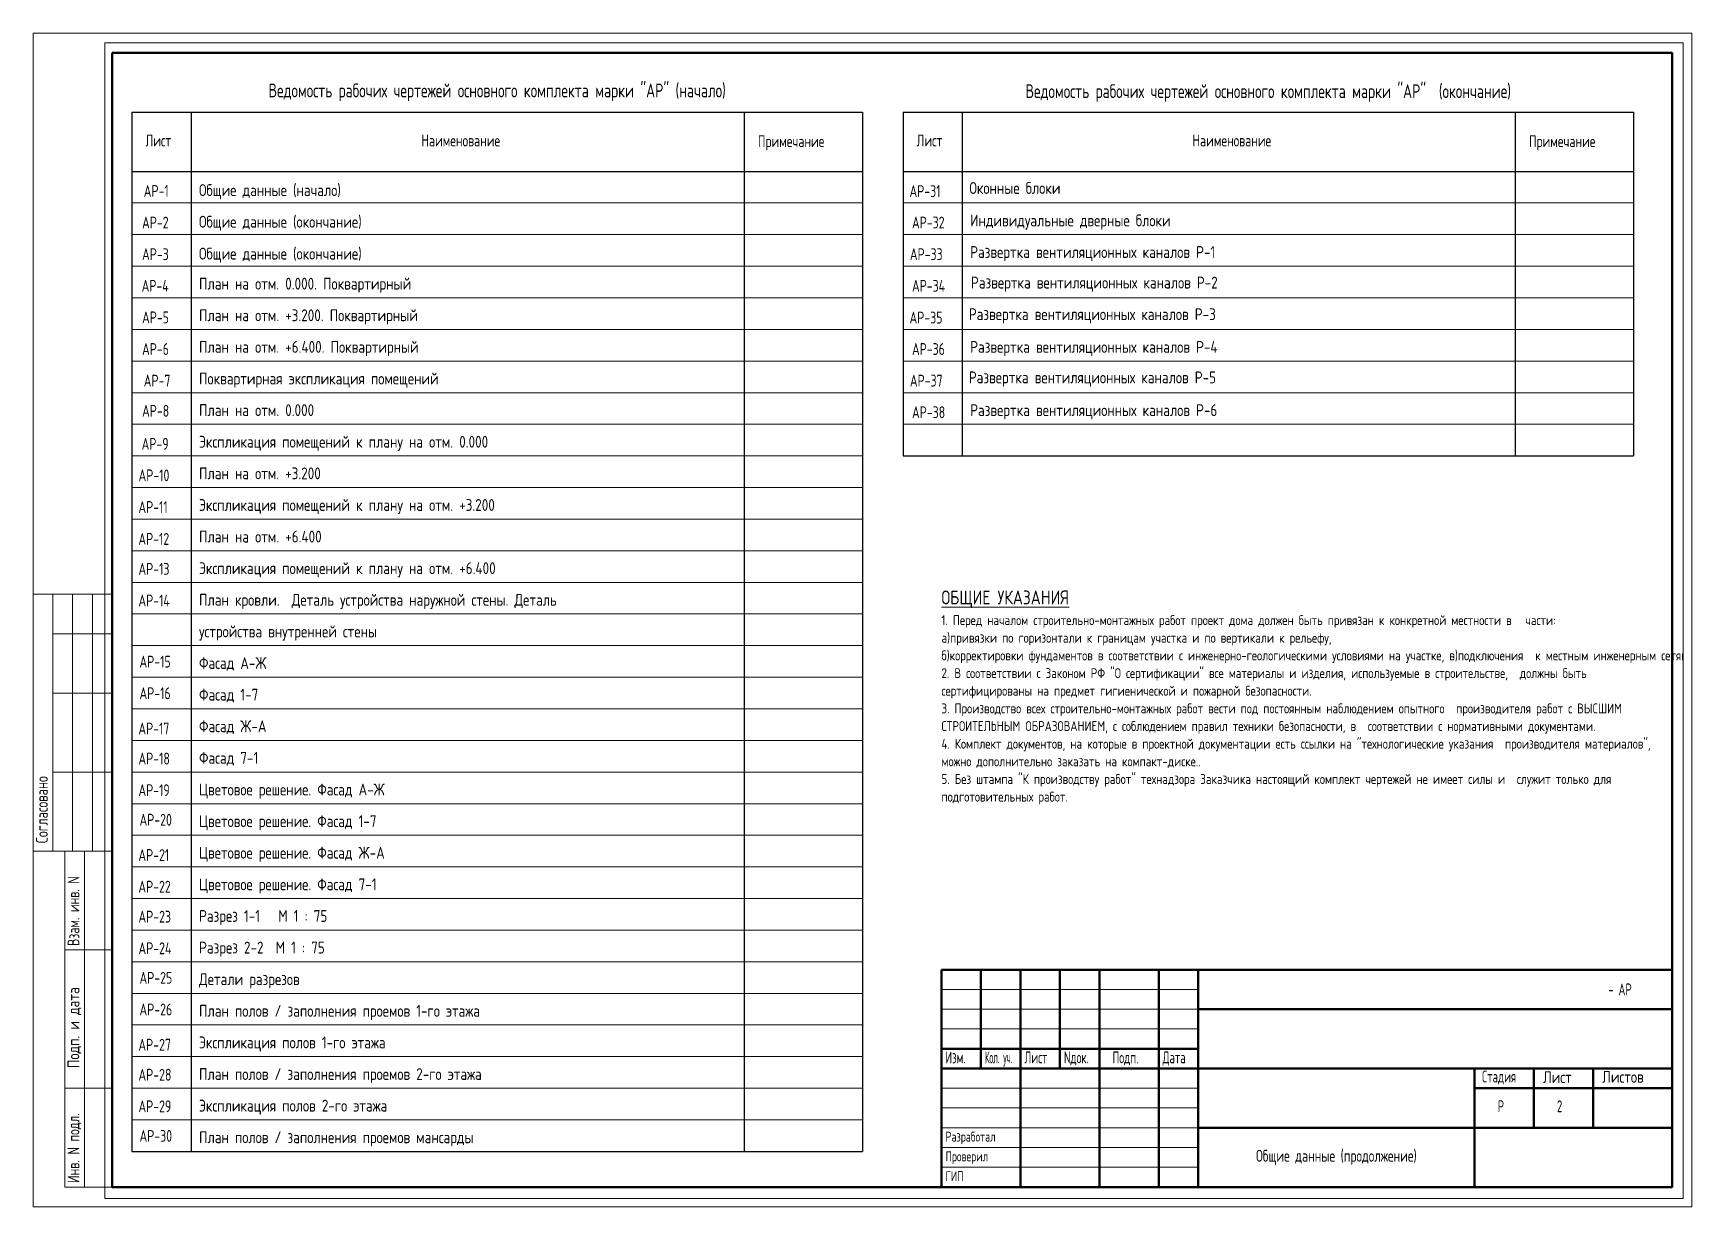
# Paper-space layout 'A2' of a CAD drawing. Header units: millimetres. Extents: x -3 to 417, y -3 to 294.
# The model-space entities are those that its viewports show. They can reach past a viewport. Long polylines and large blocks are cut down to what shows.
import ezdxf
from ezdxf.enums import TextEntityAlignment as Align

# ---------------------------------------------------------------- set-up
doc = ezdxf.new("R2010")
doc.units = ezdxf.units.MM
doc.header["$LTSCALE"] = 100
for name, color, linetype, lineweight in [('0.3', 7, 'Continuous', 30), ('0.5', 7, 'Continuous', 50), ('Примітки 0.09', 200, 'Continuous', 9), ('Тонкі 0.18', 142, 'Continuous', 18), ('Штрихування 0.09', 253, 'Continuous', 9)]:
    doc.layers.add(name, color=color, linetype=linetype, lineweight=lineweight)
doc.layers.add('ViewPorts', color=240, linetype='Continuous', plot=False)
doc.styles.add('GOST 2.304', font='CS_Gost2304.shx')
doc.styles.add('SPDS', font='SPDS.shx', dxfattribs={"width": 0.9})

# ---------------------------------------------------------------- blocks, each defined once
blk = doc.blocks.new('A$C1BD929A5')
at = {"layer": 'Тонкі 0.18', "color": 0, "extrusion": (1, 0, 0)}
for points, elevation in [([(8500, 0), (15000, 0)], -2000), ([(14000, 0), (15000, 0)], -1500), ([(14000, 0), (15000, 0)], -1000), ([(14000, 0), (15000, 0)], -500), ([(12500, 0), (14000, 0)], -1500), ([(12500, 0), (14000, 0)], -1000), ([(12500, 0), (14000, 0)], -500), ([(10500, 0), (12500, 0)], -1500), ([(10500, 0), (12500, 0)], -1000), ([(10500, 0), (12500, 0)], -500), ([(8500, 0), (10500, 0)], -1500), ([(8500, 0), (10500, 0)], -1000), ([(8500, 0), (10500, 0)], -500), ([(0, 0), (8500, 0)], -1200), ([(0, 0), (8500, 0)], -700)]:
    blk.add_lwpolyline(points, dxfattribs=dict(at, elevation=elevation))
at = {"layer": 'Тонкі 0.18', "color": 0, "extrusion": (0, 1, 0)}
for points, elevation in [([(2000, 0), (0, 0)], 15000), ([(1500, 0), (1000, 0)], 14000), ([(1000, 0), (500, 0)], 14000), ([(500, 0), (0, 0)], 14000), ([(1500, 0), (1000, 0)], 12500), ([(1000, 0), (500, 0)], 12500), ([(500, 0), (0, 0)], 12500), ([(1500, 0), (1000, 0)], 10500), ([(1000, 0), (500, 0)], 10500), ([(500, 0), (0, 0)], 10500), ([(2000, 0), (0, 0)], 8500), ([(1200, 0), (0, 0)], 8500), ([(1200, 0), (0, 0)], 6000), ([(1200, 0), (0, 0)], 2500)]:
    blk.add_lwpolyline(points, dxfattribs=dict(at, elevation=elevation))
at = {"layer": 'Тонкі 0.18', "color": 0, "extrusion": (1, 0, 0)}
blk.add_lwpolyline([(0, 0), (8500, 0)], dxfattribs=at)
at = {"layer": 'Тонкі 0.18', "color": 0, "extrusion": (0, 1, 0)}
blk.add_lwpolyline([(1200, 0), (0, 0)], dxfattribs=at)
at = {"layer": 'Тонкі 0.18', "color": 0, "ltscale": 0.01, "style": 'SPDS'}
for s, width, p in [('Согласовано', 0.95, (-1630, 8700)), ('Взам. инв. N', 0.898187, (-830, 6100)), ('Инв. N подл.', 0.909605, (-830, 100))]:
    blk.add_text(s, height=300, rotation=90, dxfattribs=dict(at, width=width)).set_placement(p)
blk.add_text('Подп. и дата', height=300, rotation=90, dxfattribs=at).set_placement((-830, 3010))
blk = doc.blocks.new('A$C2803562B')
at = {"color": 7, "lineweight": 50, "extrusion": (1, 0, 0)}
for points, elevation in [([(5500, 0), (5000, 0)], -17500), ([(5500, 0), (5000, 0)], -16500), ([(5500, 0), (5000, 0)], -15500), ([(5500, 0), (5000, 0)], -14500), ([(5500, 0), (5000, 0)], -13000), ([(5500, 0), (5000, 0)], -12000), ([(5000, 0), (4500, 0)], -17500), ([(5000, 0), (4500, 0)], -16500), ([(5000, 0), (4500, 0)], -15500), ([(5000, 0), (4500, 0)], -14500), ([(5000, 0), (4500, 0)], -13000), ([(5000, 0), (4500, 0)], -12000), ([(4500, 0), (4000, 0)], -17500), ([(4500, 0), (4000, 0)], -16500), ([(4500, 0), (4000, 0)], -15500), ([(4500, 0), (4000, 0)], -14500), ([(4500, 0), (4000, 0)], -13000), ([(4500, 0), (4000, 0)], -12000), ([(4000, 0), (3500, 0)], -17500), ([(4000, 0), (3500, 0)], -16500), ([(4000, 0), (3500, 0)], -15500), ([(4000, 0), (3500, 0)], -14500), ([(4000, 0), (3500, 0)], -13000), ([(4000, 0), (3500, 0)], -12000), ([(3500, 0), (3000, 0)], -17500), ([(3500, 0), (3000, 0)], -16500), ([(3500, 0), (3000, 0)], -15500), ([(3500, 0), (3000, 0)], -14500), ([(3500, 0), (3000, 0)], -13000), ([(3500, 0), (3000, 0)], -12000), ([(3000, 0), (2500, 0)], -16500), ([(3000, 0), (2500, 0)], -14500), ([(3000, 0), (2500, 0)], -13000), ([(3000, 0), (2500, 0)], -12000), ([(3000, 0), (2500, 0)], -5000), ([(3000, 0), (2500, 0)], -3500), ([(3000, 0), (2500, 0)], -2000), ([(2500, 0), (2000, 0)], -16500), ([(2500, 0), (2000, 0)], -14500), ([(2500, 0), (2000, 0)], -13000), ([(2500, 0), (2000, 0)], -12000), ([(2500, 0), (2000, 0)], -5000), ([(2500, 0), (2000, 0)], -3500), ([(2500, 0), (2000, 0)], -2000), ([(2000, 0), (1500, 0)], -16500), ([(2000, 0), (1500, 0)], -14500), ([(2000, 0), (1500, 0)], -13000), ([(2000, 0), (1500, 0)], -12000), ([(2000, 0), (1500, 0)], -5000), ([(2000, 0), (1500, 0)], -3500), ([(2000, 0), (1500, 0)], -2000), ([(1500, 0), (1000, 0)], -16500), ([(1500, 0), (1000, 0)], -14500), ([(1500, 0), (1000, 0)], -13000), ([(1500, 0), (1000, 0)], -12000), ([(1500, 0), (0, 0)], -5000), ([(1000, 0), (500, 0)], -16500), ([(1000, 0), (500, 0)], -14500), ([(1000, 0), (500, 0)], -13000), ([(1000, 0), (500, 0)], -12000), ([(500, 0), (0, 0)], -16500), ([(500, 0), (0, 0)], -14500), ([(500, 0), (0, 0)], -13000), ([(500, 0), (0, 0)], -12000)]:
    blk.add_lwpolyline(points, dxfattribs=dict(at, elevation=elevation))
at = {"color": 7, "extrusion": (0, 1, 0)}
for points, elevation in [([(18500, 0), (17500, 0)], 5000), ([(17500, 0), (16500, 0)], 5000), ([(16500, 0), (15500, 0)], 5000), ([(15500, 0), (14500, 0)], 5000), ([(14500, 0), (13000, 0)], 5000), ([(13000, 0), (12000, 0)], 5000), ([(18500, 0), (17500, 0)], 4500), ([(17500, 0), (16500, 0)], 4500), ([(16500, 0), (15500, 0)], 4500), ([(15500, 0), (14500, 0)], 4500), ([(14500, 0), (13000, 0)], 4500), ([(13000, 0), (12000, 0)], 4500), ([(18500, 0), (17500, 0)], 4000), ([(17500, 0), (16500, 0)], 4000), ([(16500, 0), (15500, 0)], 4000), ([(15500, 0), (14500, 0)], 4000), ([(14500, 0), (13000, 0)], 4000), ([(13000, 0), (12000, 0)], 4000), ([(18500, 0), (17500, 0)], 2500), ([(17500, 0), (16500, 0)], 2500), ([(16500, 0), (15500, 0)], 2500), ([(15500, 0), (14500, 0)], 2500), ([(14500, 0), (13000, 0)], 2500), ([(13000, 0), (12000, 0)], 2500), ([(18500, 0), (17500, 0)], 2000), ([(17500, 0), (16500, 0)], 2000), ([(16500, 0), (15500, 0)], 2000), ([(15500, 0), (14500, 0)], 2000), ([(14500, 0), (13000, 0)], 2000), ([(13000, 0), (12000, 0)], 2000), ([(18500, 0), (17500, 0)], 1500), ([(17500, 0), (16500, 0)], 1500), ([(16500, 0), (15500, 0)], 1500), ([(15500, 0), (14500, 0)], 1500), ([(14500, 0), (13000, 0)], 1500), ([(13000, 0), (12000, 0)], 1500), ([(18500, 0), (17500, 0)], 1000), ([(17500, 0), (16500, 0)], 1000), ([(16500, 0), (15500, 0)], 1000), ([(15500, 0), (14500, 0)], 1000), ([(14500, 0), (13000, 0)], 1000), ([(13000, 0), (12000, 0)], 1000), ([(18500, 0), (17500, 0)], 500), ([(17500, 0), (16500, 0)], 500), ([(16500, 0), (15500, 0)], 500), ([(15500, 0), (14500, 0)], 500), ([(14500, 0), (13000, 0)], 500), ([(13000, 0), (12000, 0)], 500)]:
    blk.add_lwpolyline(points, dxfattribs=dict(at, elevation=elevation))
at = {"color": 7, "lineweight": 50, "extrusion": (0, 1, 0)}
for points, elevation in [([(12000, 0), (5000, 0)], 4500), ([(5000, 0), (3500, 0)], 4500), ([(3500, 0), (2000, 0)], 4500), ([(2000, 0), (0, 0)], 4500), ([(18500, 0), (17500, 0)], 3500), ([(17500, 0), (16500, 0)], 3500), ([(16500, 0), (15500, 0)], 3500), ([(15500, 0), (14500, 0)], 3500), ([(14500, 0), (13000, 0)], 3500), ([(13000, 0), (12000, 0)], 3500), ([(18500, 0), (17500, 0)], 3000), ([(17500, 0), (16500, 0)], 3000), ([(16500, 0), (15500, 0)], 3000), ([(15500, 0), (14500, 0)], 3000), ([(14500, 0), (13000, 0)], 3000), ([(13000, 0), (12000, 0)], 3000), ([(12000, 0), (5000, 0)], 3000), ([(5000, 0), (3500, 0)], 3000), ([(3500, 0), (2000, 0)], 3000), ([(2000, 0), (0, 0)], 3000), ([(5000, 0), (3500, 0)], 2500), ([(3500, 0), (2000, 0)], 2500), ([(2000, 0), (0, 0)], 2500), ([(12000, 0), (5000, 0)], 1500), ([(5000, 0), (3500, 0)], 1500), ([(3500, 0), (2000, 0)], 1500), ([(2000, 0), (0, 0)], 1500)]:
    blk.add_lwpolyline(points, dxfattribs=dict(at, elevation=elevation))
at = {"extrusion": (0, 1, 0)}
blk.add_lwpolyline([(18500, 0), (0, 0)], dxfattribs=at)
at = {"layer": '0.5', "color": 0, "extrusion": (1, 0, 0), "elevation": -18500}
blk.add_lwpolyline([(5500, 0), (0, 0)], dxfattribs=at)
at = {"layer": '0.5', "color": 0, "extrusion": (0, 1, 0), "elevation": 5500}
blk.add_lwpolyline([(18500, 0), (0, 0)], dxfattribs=at)
at = {"layer": '0.5', "color": 0, "extrusion": (1, 0, 0)}
blk.add_lwpolyline([(5500, 0), (0, 0)], dxfattribs=at)
at = {"layer": '0.5', "color": 0, "extrusion": (0, 1, 0)}
blk.add_lwpolyline([(18500, 0), (0, 0)], dxfattribs=at)
at = {"color": 7, "style": 'SPDS'}
for s, height, width, p in [('- АР', 300, 0.805546, (-1613, 4850)), ('Изм.', 300, 0.8, (-18400, 3130)), ('Кол. уч.', 300, 0.6, (-17400, 3130)), ('Лист', 300, 0.8, (-16400, 3130)), ('Nдок.', 300, 0.8, (-15400, 3130)), ('Подп.', 300, 0.8, (-14169, 3130)), ('Дата', 300, 0.8, (-12900, 3130)), ('Стадия', 300, 0.805546, (-4811, 2646)), ('Р', 300, 0.805546, (-4415, 1895)), ('Разработал', 250, 0.9, (-18396, 1150)), ('Проверил', 250, 0.9, (-18396, 650)), ('ГИП', 250, 0.9, (-18396, 150))]:
    blk.add_text(s, height=height, dxfattribs=dict(at, width=width)).set_placement(p)
for s, p in [('Лист', (-3269, 2630)), ('Листов', (-1769, 2638))]:
    blk.add_text(s, height=300, dxfattribs=at).set_placement(p)

msp = doc.modelspace()

# ---------------------------------------------------------------- linework, layer by layer
at = {"layer": '0.3'}
for p, q in [((111104.617, -61165.815), (111104.617, -87465.815)), ((112604.617, -61165.815), (112604.617, -87465.815)), ((126604.617, -61165.815), (126604.617, -87465.815)), ((129604.617, -61165.815), (129604.617, -87465.815))]:
    msp.add_line(p, q, dxfattribs=at)
at = {"layer": '0.3', "ltscale": 0.75}
for p, q in [((130630.444, -61165.815), (130630.444, -69865.815)), ((132130.444, -61165.815), (132130.444, -69865.815)), ((146130.444, -61165.815), (146130.444, -69865.815)), ((149130.444, -61165.815), (149130.444, -69865.815))]:
    msp.add_line(p, q, dxfattribs=at)
at = {"layer": '0.3', "extrusion": (0, 1, 0)}
for points, elevation in [([(-111104.617, 0), (-129604.617, 0)], -61165.815), ([(-130630.444, 0), (-149130.444, 0)], -61165.815), ([(-111104.617, 0), (-129604.617, 0)], -62665.815), ([(-130630.444, 0), (-149130.444, 0)], -62665.815), ([(-130630.444, 0), (-149130.444, 0)], -69865.815), ([(-111104.617, 0), (-129604.617, 0)], -87465.815)]:
    msp.add_lwpolyline(points, dxfattribs=dict(at, elevation=elevation))
at = {"layer": '0.5', "color": 0}
msp.add_lwpolyline([(110604.617, -59668.985), (150104.617, -59668.985), (150104.617, -88368.985), (110604.617, -88368.985)], close=True, dxfattribs=at)
at = {"layer": 'Тонкі 0.18', "extrusion": (0, 1, 0)}
for points, elevation in [([(-111104.617, 0), (-129604.617, 0)], -63465.815), ([(-130630.444, 0), (-149130.444, 0)], -63465.815), ([(-111104.617, 0), (-129604.617, 0)], -64265.815), ([(-130630.444, 0), (-149130.444, 0)], -64265.815), ([(-111104.617, 0), (-129604.617, 0)], -65065.815), ([(-130630.444, 0), (-149130.444, 0)], -65065.815), ([(-111104.617, 0), (-129604.617, 0)], -65865.815), ([(-130630.444, 0), (-149130.444, 0)], -65865.815), ([(-111104.617, 0), (-129604.617, 0)], -66665.815), ([(-130630.444, 0), (-149130.444, 0)], -66665.815), ([(-111104.617, 0), (-129604.617, 0)], -67465.815), ([(-130630.444, 0), (-149130.444, 0)], -67465.815), ([(-111104.617, 0), (-129604.617, 0)], -68265.815), ([(-130630.444, 0), (-149130.444, 0)], -68265.815), ([(-111104.617, 0), (-129604.617, 0)], -69065.815), ([(-130630.444, 0), (-149130.444, 0)], -69065.815), ([(-111104.617, 0), (-129604.617, 0)], -69865.815), ([(-111104.617, 0), (-129604.617, 0)], -70665.815), ([(-111104.617, 0), (-129604.617, 0)], -71465.815), ([(-111104.617, 0), (-129604.617, 0)], -72265.815), ([(-111104.617, 0), (-129604.617, 0)], -73065.815), ([(-111104.617, 0), (-129604.617, 0)], -73865.815), ([(-111104.617, 0), (-129604.617, 0)], -74665.815), ([(-111104.617, 0), (-129604.617, 0)], -75465.815), ([(-111104.617, 0), (-129604.617, 0)], -76265.815), ([(-111104.617, 0), (-129604.617, 0)], -77065.815), ([(-111104.617, 0), (-129604.617, 0)], -77865.815), ([(-111104.617, 0), (-129604.617, 0)], -78665.815), ([(-111104.617, 0), (-129604.617, 0)], -79465.815), ([(-111104.617, 0), (-129604.617, 0)], -80265.815), ([(-111104.617, 0), (-129604.617, 0)], -81065.815), ([(-111104.617, 0), (-129604.617, 0)], -81865.815), ([(-111104.617, 0), (-129604.617, 0)], -82665.815), ([(-111104.617, 0), (-129604.617, 0)], -83465.815), ([(-111104.617, 0), (-129604.617, 0)], -84265.815), ([(-111104.617, 0), (-129604.617, 0)], -85065.815), ([(-111104.617, 0), (-129604.617, 0)], -85865.815), ([(-111104.617, 0), (-129604.617, 0)], -86665.815)]:
    msp.add_lwpolyline(points, dxfattribs=dict(at, elevation=elevation))

# ---------------------------------------------------------------- texts
at = {"layer": 'Примітки 0.09', "style": 'SPDS', "width": 0.9}
for s, p in [('Ведомость рабочих чертежей основного комплекта марки "АP" (начало)', (120354.617, -60794.152)), ('Ведомость рабочих чертежей основного комплекта марки "АP"  (окончание)', (139880.444, -60811.782))]:
    msp.add_text(s, height=350, dxfattribs=at).set_placement(p, align=Align.CENTER)
for s, p in [('Лист', (111447.474, -62035.815)), ('Наименование', (118434.081, -62035.815)), ('Лист', (130973.301, -62035.815)), ('Наименование', (137959.908, -62035.815)), ('Примечание', (126955.178, -62053.378)), ('Примечание', (146481.006, -62053.378)), ('АP-1', (111404.617, -63311.454)), ('АP-31', (130794.854, -63316.279)), ('АP-2', (111361.76, -64111.454)), ('АP-32', (130858.042, -64111.454)), ('АP-3', (111361.76, -64911.454)), ('АP-33', (130804.606, -64911.454)), ('АP-4', (111351.045, -65711.454)), ('АP-34', (130858.042, -65711.454)), ('АP-5', (111361.76, -66511.454)), ('АP-35', (130794.854, -66516.279)), ('АP-6', (111361.76, -67311.454)), ('АP-36', (130858.042, -67311.454)), ('АP-7', (111404.617, -68111.454)), ('АP-37', (130804.606, -68111.454)), ('АP-8', (111361.76, -68874.615)), ('АP-38', (130858.042, -68911.454)), ('АP-9', (111351.045, -69711.454)), ('АP-10', (111272.421, -70507.768)), ('АP-11', (111270.024, -71309.905)), ('АP-12', (111269.027, -72116.279)), ('АP-13', (111270.343, -72875.042)), ('АP-14', (111270.343, -73675.042)), ('АP-15', (111296.813, -75222.654)), ('АP-16', (111296.813, -76022.654)), ('АP-17', (111269.027, -76916.279)), ('АP-18', (111270.343, -77675.042)), ('АP-19', (111270.343, -78475.042)), ('АP-20', (111296.813, -79222.654)), ('АP-21', (111269.027, -80116.279)), ('АP-22', (111269.027, -80916.279)), ('АP-23', (111270.343, -81675.042)), ('АP-24', (111270.343, -82475.042)), ('АP-25', (111296.813, -83222.654)), ('АP-26', (111296.813, -84022.654)), ('АP-27', (111269.027, -84916.279)), ('АP-28', (111270.343, -85675.042)), ('АP-29', (111270.343, -86475.042)), ('АP-30', (111296.813, -87222.654))]:
    msp.add_text(s, height=300, dxfattribs=at).set_placement(p)
at = {"layer": 'Примітки 0.09', "style": 'SPDS'}
for s, p in [('Общие данные (начало)', (112804.617, -63290.55)), ('Оконные блоки', (132311.838, -63237.456)), ('Общие данные (окончание) ', (112804.617, -64090.55)), ('Индивидуальные дверные блоки', (132330.444, -64057.456)), ('Общие данные (окончание) ', (112804.617, -64897.578)), ('Развертка вентиляционных каналов Р-1', (132330.444, -64857.456)), ('План на отм. 0.000. Поквартирный', (112804.617, -65657.456)), ('Развертка вентиляционных каналов Р-2', (132350.476, -65629.815)), ('План на отм. +3.200. Поквартирный', (112804.617, -66457.456)), ('Развертка вентиляционных каналов Р-3', (132297.04, -66429.815)), ('План на отм. +6.400. Поквартирный', (112804.617, -67257.456)), ('Развертка вентиляционных каналов Р-4', (132330.444, -67257.456)), ('Поквартирная экспликация помещений', (112804.617, -68057.456)), ('Развертка вентиляционных каналов Р-5', (132297.04, -68029.815)), ('План на отм. 0.000', (112804.617, -68857.456)), ('Развертка вентиляционных каналов Р-6', (132330.444, -68857.456)), ('Экспликация помещений к плану на отм. 0.000  ', (112804.617, -69657.456)), ('План на отм. +3.200', (112804.617, -70457.456)), ('Экспликация помещений к плану на отм. +3.200', (112804.617, -71257.456)), ('План на отм. +6.400', (112804.617, -72057.456)), ('Экспликация помещений к плану на отм. +6.400', (112804.617, -72857.456)), ('План кровли.  Деталь устройства наружной стены. Деталь', (112804.617, -73657.456)), ('устройства внутренней стены ', (112804.617, -74457.456)), ('Фасад А-Ж', (112804.617, -75257.456)), ('Фасад 1-7', (112804.617, -76057.456)), ('Фасад Ж-А', (112804.617, -76857.456)), ('Фасад 7-1', (112804.617, -77657.456)), ('Цветовое решение. Фасад А-Ж', (112804.617, -78457.456)), ('Цветовое решение. Фасад 1-7', (112804.617, -79257.456)), ('Цветовое решение. Фасад Ж-А', (112804.617, -80057.456)), ('Цветовое решение. Фасад 7-1', (112804.617, -80857.456)), ('Разрез 1-1   М 1 : 75', (112804.617, -81657.456)), ('Разрез 2-2  М 1 : 75', (112804.617, -82457.456)), ('Детали разрезов ', (112804.617, -83257.456)), ('План полов / заполнения проемов 1-го этажа', (112804.617, -84057.456)), ('Экспликация полов 1-го этажа', (112804.617, -84857.456)), ('План полов / заполнения проемов 2-го этажа', (112804.617, -85657.456)), ('Экспликация полов 2-го этажа', (112804.617, -86457.456)), ('План полов / заполнения проемов мансарды', (112804.617, -87257.456))]:
    msp.add_text(s, height=300, dxfattribs=at).set_placement(p)
at = {"layer": 'Примітки 0.09', "ltscale": 2, "insert": (131604.617, -73272.279), "char_height": 250, "width": 18240.29245, "attachment_point": 1, "line_spacing_factor": 1.071429, "style": 'GOST 2.304'}
msp.add_mtext('{\\H1.4x;\\LОБЩИЕ УКАЗАНИЯ\\P\\H0.7144x;\\l1. Перед началом строительно-монтажных работ проект дома должен быть привязан к конкретной местности в \\H1.715x; \\H0.5829x;части: \\H1.094x; \\H0.9142x;\\Pа)привязки по горизонтали к границам участка и по вертикали к рельефу, \\H1.441x; \\H0.6941x;\\Pб)корректировки фундаментов в соответствии с инженерно-геологическими условиями на участке, в)подключения \\H1.355x; \\H0.7382x;к местным инженерным сетям.\\H1.292x; \\H0.7743x;\\P2. В соответствии с Законом РФ "О сертификации" все материалы и изделия, используемые в строительстве, \\H1.333x; \\H0.7499x;должны быть сертифицированы на предмет гигиенической и пожарной безопасности.\\H1.317x; \\H0.759x;\\P3. Производство всех строительно-монтажных работ вести под постоянным наблюдением опытного \\H1.295x; \\H0.772x;производителя работ с ВЫСШИМ СТРОИТЕЛЬНЫМ ОБРАЗОВАНИЕМ, с соблюдением правил техники безопасности, в \\H1.326x; \\H0.7544x;соответствии с нормативными документами.\\H1.305x; \\H0.7663x;\\P4. Комплект документов, на которые в проектной документации есть ссылки на "технологические указания \\H1.301x; \\H0.7688x;производителя материалов", можно дополнительно заказать на компакт-диске..\\H1.303x; \\H0.7677x;\\P5. Без штампа "К производству работ" технадзора Заказчика настоящий комплект чертежей не имеет силы и \\H1.302x; \\H0.7682x;служит только для подготовительных работ.\\H1.302x; }', dxfattribs=at)

psp = doc.layouts.new('A2')

# ---------------------------------------------------------------- linework, layer by layer
at = {"layer": '0.5', "ltscale": 0.01}
psp.add_lwpolyline([(16.98, 288.8), (411.98, 288.8), (411.98, 1.83), (16.98, 1.83)], close=True, dxfattribs=at)
at = {"layer": 'Штрихування 0.09', "ltscale": 0.01}
psp.add_lwpolyline([(-3.02, 293.8), (416.98, 293.8), (416.98, -3.17), (-3.02, -3.17)], close=True, dxfattribs=at)

# ---------------------------------------------------------------- block references
at = {"xscale": 0.009999999999990905, "yscale": 0.009999999999990905, "zscale": 0.009999999999990905}
psp.add_blockref('A$C1BD929A5', (16.98, 1.83), dxfattribs=at)
at = {"layer": 'Тонкі 0.18', "xscale": 0.009999999999990905, "yscale": 0.009999999999990905, "zscale": 0.009999999999990905}
psp.add_blockref('A$C2803562B', (411.98, 1.83), dxfattribs=at)

# ---------------------------------------------------------------- texts
at = {"layer": 'Примітки 0.09', "style": 'SPDS', "width": 0.805546}
psp.add_text('2', height=3, dxfattribs=at).set_placement((382.84, 20.77))
at = {"layer": 'Примітки 0.09', "color": 7, "insert": (326.98, 9.33), "char_height": 3, "width": 70, "attachment_point": 5, "style": 'SPDS'}
psp.add_mtext('{\\C256;Общие данные (продолжение)}', dxfattribs=at)

# ---------------------------------------------------------------- viewports
at = {"layer": 'ViewPorts', "ltscale": 0.01}
psp.add_viewport(center=(214.97, 145.15), size=(399.69, 292.3966), view_center_point=(130403.311, -74034.268), view_height=29239.65658, dxfattribs=at)

doc.saveas('drawing.dxf')
